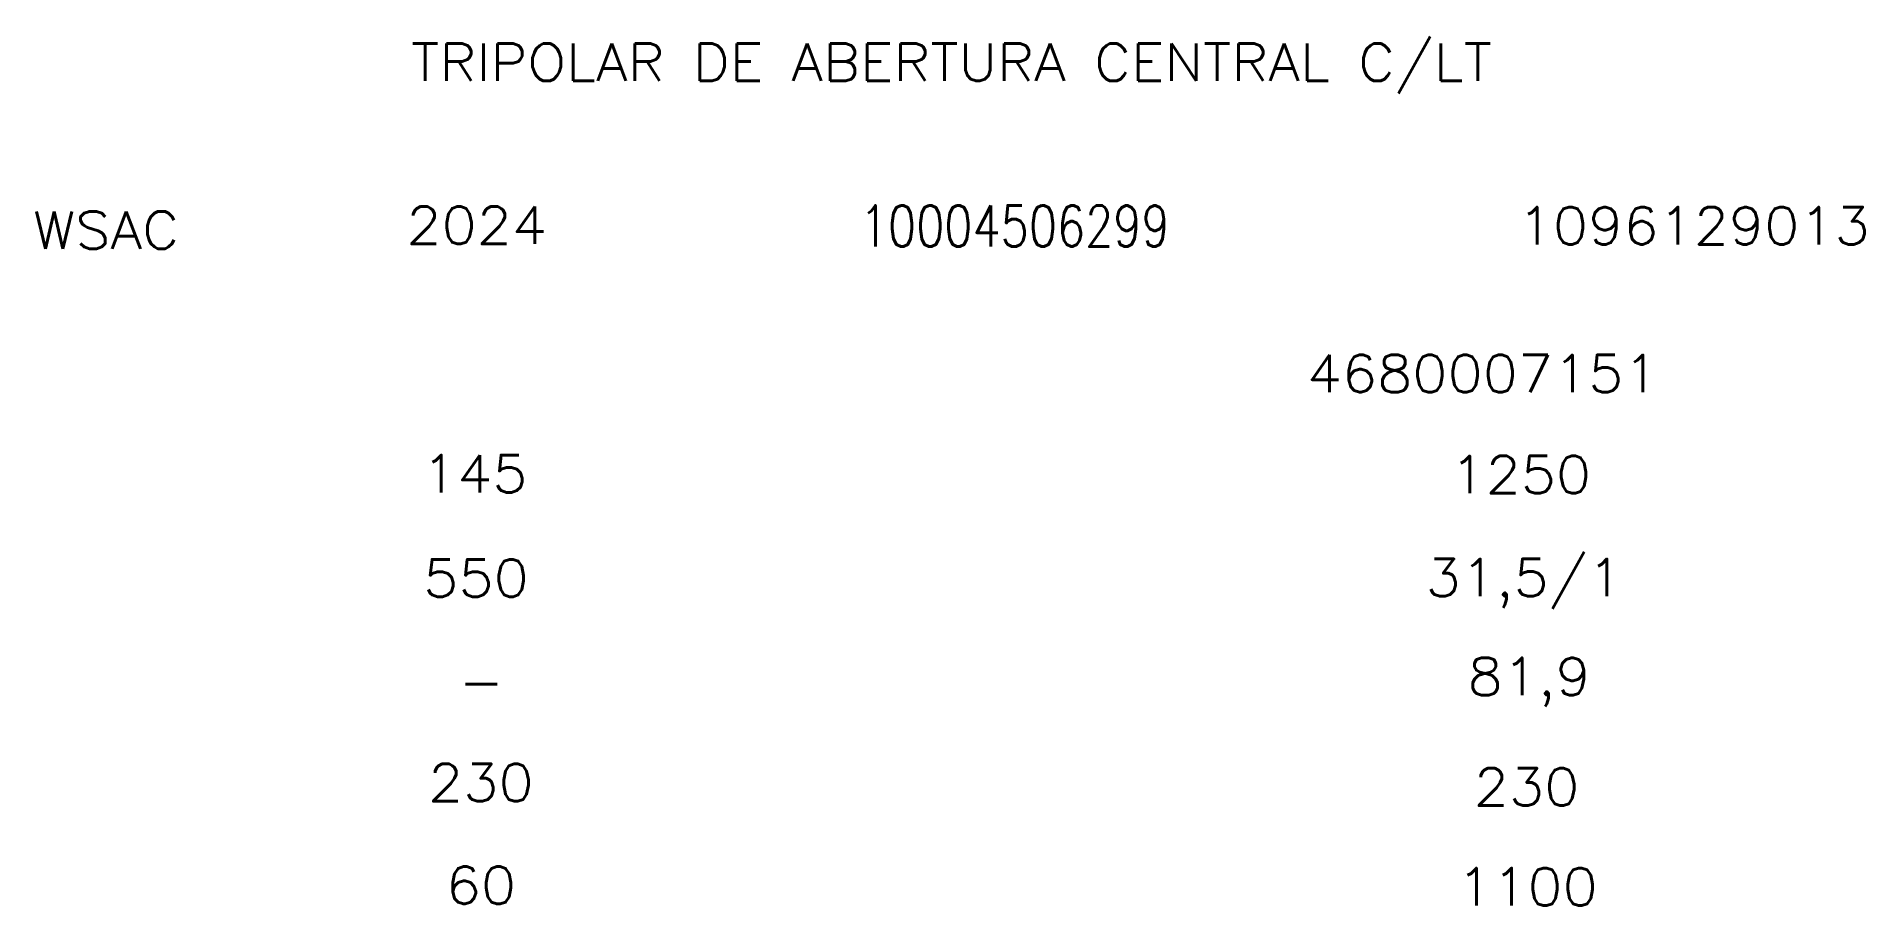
# Model space of a CAD drawing. Header units: millimetres. Extents: x 100.4 to 198.3, y 104.5 to 151.1.
import ezdxf
from ezdxf.enums import TextEntityAlignment as Align

# ---------------------------------------------------------------- set-up
doc = ezdxf.new("R2010")
doc.units = ezdxf.units.MM
doc.header["$LTSCALE"] = 2
doc.layers.add('03', color=4, linetype='Continuous')
doc.styles.get("Standard").update_dxf_attribs({"font": 'ROMANS.shx'})

msp = doc.modelspace()

# ---------------------------------------------------------------- texts
at = {"layer": '03'}
for s, height, width, p in [('TRIPOLAR DE ABERTURA CENTRAL C/LT', 2, 1.1, (149.433679, 149.555441)), ('10004506299', 2.2, 0.8, (152.820224, 140.931497)), ('WSAC', 2, 1.1, (104.143064, 140.713396)), ('2024', 2, 1.1, (123.996422, 140.966939)), ('1096129013', 2, 1.1, (189.194443, 140.947414)), ('4680007151', 2, 1.1, (177.891951, 133.024464)), ('145', 2, 1.1, (123.890591, 127.655908)), ('1250', 2, 1.1, (179.931901, 127.612613)), ('31,5/1', 2, 1.1, (180.115267, 121.948633)), ('550', 2, 1.1, (123.964446, 122.070877)), ('81,9', 2, 1.1, (180.379504, 116.490066)), ('-', 2, 1.1, (124.253078, 116.525746)), ('230', 2, 1.1, (124.218628, 111.107927)), ('230', 2, 1.1, (180.236886, 110.880417)), ('60', 2, 1.1, (124.225386, 105.60694)), ('1100', 2, 1.1, (180.284425, 105.528839))]:
    msp.add_text(s, height=height, dxfattribs=dict(at, width=width)).set_placement(p, align=Align.MIDDLE)

doc.saveas('drawing.dxf')
